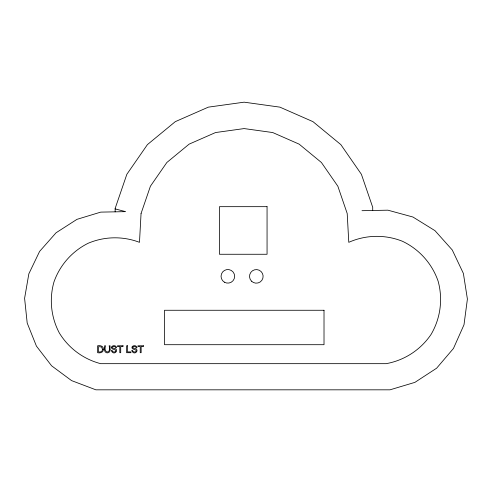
<?xml version="1.0" encoding="UTF-8"?>
<svg xmlns="http://www.w3.org/2000/svg" width="492" height="492" viewBox="0 0 492 492"><rect width="100%" height="100%" fill="white"/><g stroke="black" fill="none" stroke-linecap="round" stroke-linejoin="round"><path stroke-width="0.74" d="M115.14 211.843L115.14 208.467L126.85 174.303L147.415 144.617L175.287 121.653L208.356 107.139L244.13 102.176L279.899 107.139L312.967 121.653L340.839 144.617L361.405 174.303L372.715 207.298L372.715 210.484M361.989 210.699L387.917 210.182L412.936 217.021L434.989 230.668L452.277 249.998L463.384 273.435L467.4 299.056L463.999 324.769L453.452 348.465L436.625 368.201L414.904 382.37L390.008 389.824L95.885 389.824L71.561 380.605L51.599 365.796L36.426 346.11L27.195 323.035L24.6 298.312L28.843 273.823L39.6 251.412L56.057 232.784L76.967 219.346L100.749 212.12L125.601 211.64L115.116 208.891M141.056 213.51L139.482 242.328C122.84 235.982 104.433 236.332 88.05 243.312C72.121 251.277 59.926 265.077 53.991 281.861C49.083 298.982 51.002 317.297 59.354 333.022C68.652 348.213 83.443 359.185 100.675 363.668L386.183 363.668C404.504 360.353 420.678 349.812 431.097 334.382C440.518 318.318 443.052 299.179 438.132 281.221C432.087 263.607 419.221 249.216 402.388 241.246C385.088 234.364 365.79 234.752 348.779 242.328L347.204 213.51L337.844 186.216L321.411 162.495L299.142 144.144L272.716 132.545L244.13 128.578L215.545 132.545L189.119 144.144L166.85 162.495L150.411 186.216L141.056 213.51M102.385 349.191C102.742 351.479 100.399 352.383 98.523 351.885L98.523 346.596L101.635 347.032L102.385 349.191M103.332 349.203C103.707 352.42 100.104 353.342 97.6 352.702L97.6 345.778C100.085 345.212 103.671 345.981 103.332 349.203M110.054 349.781C110.417 351.848 108.375 353.324 106.463 352.739C103.486 351.94 104.987 347.875 104.605 345.778L105.522 345.778C102.994 353.834 111.715 354.105 109.138 345.778L110.054 345.778L110.054 349.781M111.604 347.063C110.768 350.144 116.026 348.619 115.848 351.134C115.097 352.604 112.207 352.167 112.133 350.402L111.266 350.476C113.8 357.081 121.044 348.422 112.686 348.121L112.508 347.106C113.289 346.03 115.602 346.276 115.694 347.795L116.573 347.727C116.506 345.273 112.404 344.898 111.604 347.063M132.04 347.063C131.204 350.144 136.456 348.619 136.284 351.134C135.534 352.604 132.643 352.167 132.569 350.402L131.702 350.476C134.236 357.081 141.481 348.422 133.117 348.121L132.945 347.106C133.726 346.03 136.038 346.276 136.13 347.795L137.01 347.727C136.936 345.273 132.84 344.898 132.04 347.063M267.058 206.671L219.463 206.671L219.463 254.266L267.058 254.266L267.058 206.671M324.013 310.267L164.506 310.267L164.506 344.701L324.013 344.701L324.013 310.267M123.006 345.778L117.514 345.778L117.514 346.596L119.796 346.596L119.796 352.702L120.712 352.702L120.712 346.596L123.006 346.596L123.006 345.778M127.514 345.778L126.592 345.778L126.592 352.702L130.921 352.702L130.921 351.885L127.514 351.885L127.514 345.778M143.436 345.778L137.951 345.778L137.951 346.596L140.232 346.596L140.232 352.702L141.149 352.702L141.149 346.596L143.436 346.596L143.436 345.778M224.444 282.211A6.802 6.802 0 0 0 234.647 276.326A6.802 6.802 0 0 0 224.444 270.434A6.802 6.802 0 0 0 224.444 282.211M251.517 281.184A6.802 6.802 0 0 0 262.894 278.134A6.802 6.802 0 0 0 254.567 269.807A6.802 6.802 0 0 0 251.517 281.184"/></g></svg>
